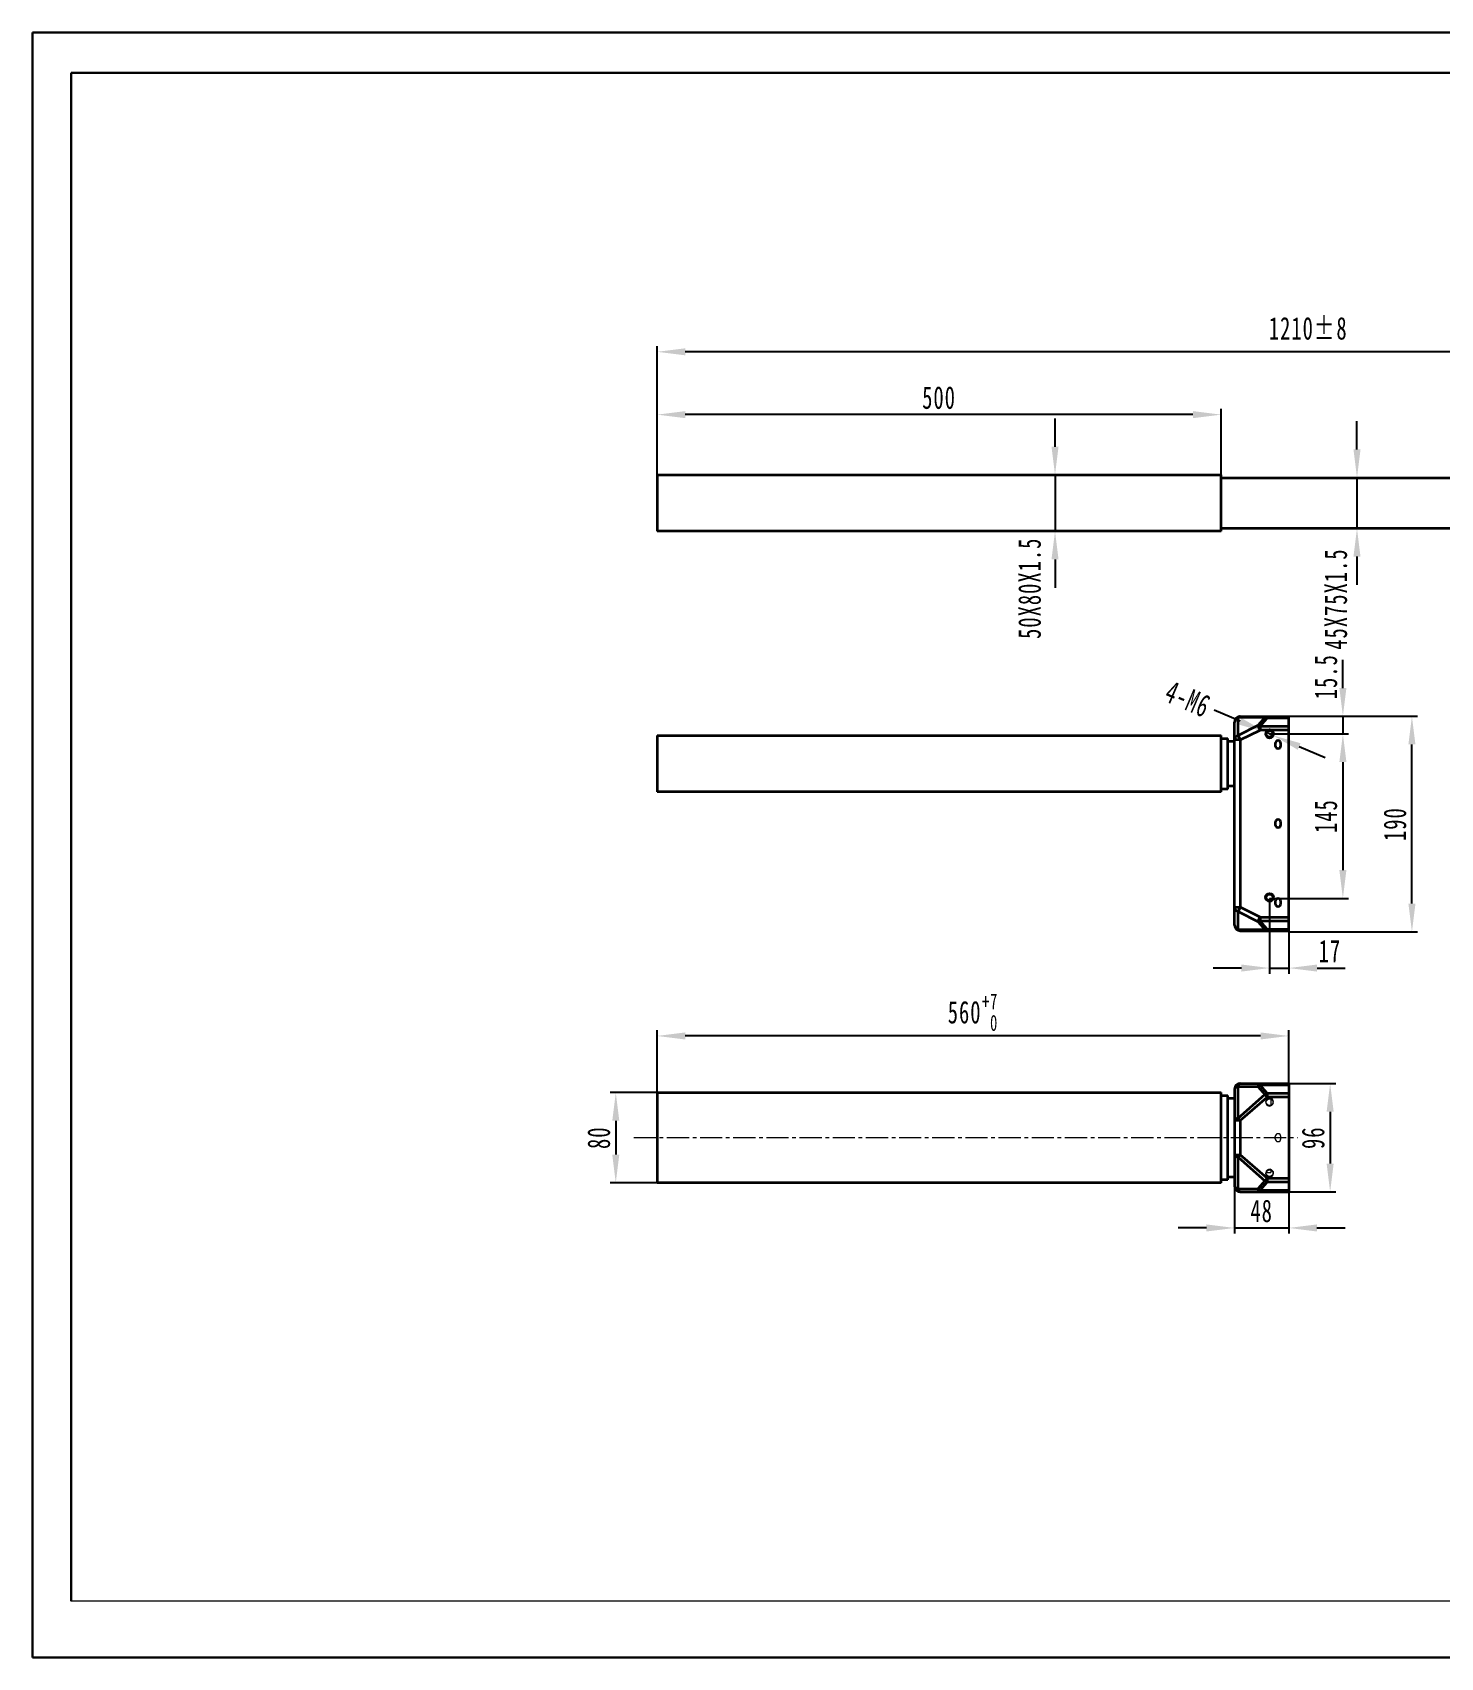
# Model space of a CAD drawing. Header units: millimetres. Extents: x 0 to 2037, y 0 to 1441.
# Drawn here: x 0 to 1248, y 0 to 1441 of the extents above; entities that cross this region are included whole.
import ezdxf

# ---------------------------------------------------------------- set-up
doc = ezdxf.new("R2010")
doc.units = ezdxf.units.MM
doc.header["$LTSCALE"] = 16.334999
doc.linetypes.add('点画线', pattern=[18, 12, -2, 2, -2])
doc.layers.get('0').update_dxf_attribs({"lineweight": 18})
for name, color, linetype, lineweight in [('FORMAT', 7, 'Continuous', 18), ('中心线层', 1, '点画线', 18), ('尺寸线层', 3, 'Continuous', 18), ('粗实线层', 7, 'Continuous', 35)]:
    doc.layers.add(name, color=color, linetype=linetype, lineweight=lineweight)
doc.styles.add('标准', font='', dxfattribs={"width": 0.667})
doc.styles.get('标准').set_extended_font_data('宋体')
doc.dimstyles.new('标准', dxfattribs={"dimtxt": 20, "dimasz": 25, "dimexe": 5, "dimexo": 0, "dimgap": 5, "dimtad": 1, "dimdec": 1, "dimdsep": 46, "dimtxsty": '标准', "dimblk": '_CAXARROW', "dimcen": 0, "dimdle": 50, "dimazin": 2, "dimtfac": 1, "dimtdec": 3, "dimtmove": 2, "dimatfit": 3, "dimfxl": 0, "dimfrac": 2, "dimtolj": 1, "dimarcsym": 0})

# ---------------------------------------------------------------- blocks, each defined once
blk = doc.blocks.new('_CAXARROW_0')
blk.add_hatch(color=0).paths.add_polyline_path([(0, 0), (-1, 0.125), (-1, -0.125)], flags=0)
blk = doc.blocks.new('*X2')
at = {"layer": '尺寸线层', "color": 0, "lineweight": -2}
for p, q in [((1096.7, 818.8), (1166.7, 818.8)), ((1161.7, 793.8), (1161.7, 698)), ((1096.7, 673), (1166.7, 673))]:
    blk.add_line(p, q, dxfattribs=at)
at = {"layer": '尺寸线层', "color": 0, "lineweight": -2, "ltscale": 0.1, "xscale": 25, "yscale": 25, "zscale": 25}
for p, rotation in [((1161.7, 818.8), 90), ((1161.7, 673), 270)]:
    blk.add_blockref('_CAXARROW_0', p, dxfattribs=dict(at, rotation=rotation))
at = {"layer": '尺寸线层', "color": 0, "ltscale": 0.1, "insert": (1146.7, 745.9), "char_height": 20, "width": 54.344, "attachment_point": 5, "rotation": 90, "line_spacing_factor": 1.15057, "style": '标准'}
blk.add_mtext('\\T1.1;145', dxfattribs=at)
blk = doc.blocks.new('_CAXARROW')
blk.add_hatch(color=0).paths.add_polyline_path([(0, 0), (-1, 0.125), (-1, -0.125)], flags=0)
blk = doc.blocks.new('*X4')
at = {"layer": '尺寸线层', "color": 0, "lineweight": -2}
for p, q in [((1161.7, 859.4), (1161.7, 884.4)), ((1113.8, 834.4), (1166.7, 834.4)), ((1161.7, 834.4), (1161.7, 818.8)), ((1096.7, 818.8), (1166.7, 818.8)), ((1161.7, 793.8), (1161.7, 768.8))]:
    blk.add_line(p, q, dxfattribs=at)
at = {"layer": '尺寸线层', "color": 0, "lineweight": -2, "ltscale": 0.1, "xscale": 25, "yscale": 25, "zscale": 25}
for p, rotation in [((1161.7, 834.4), 270), ((1161.7, 818.8), 90)]:
    blk.add_blockref('_CAXARROW_0', p, dxfattribs=dict(at, rotation=rotation))
at = {"layer": '尺寸线层', "color": 0, "ltscale": 0.1, "insert": (1146.7, 869.5), "char_height": 20, "width": 75.33, "attachment_point": 5, "rotation": 90, "line_spacing_factor": 1.15057, "style": '标准'}
blk.add_mtext('\\T1.1;15.5', dxfattribs=at)
blk = doc.blocks.new('*X5')
at = {"layer": '尺寸线层', "color": 0, "lineweight": -2}
for p, q in [((1113.8, 834.4), (1227.9, 834.4)), ((1222.9, 668.3), (1222.9, 809.4)), ((1113.8, 643.3), (1227.9, 643.3))]:
    blk.add_line(p, q, dxfattribs=at)
at = {"layer": '尺寸线层', "color": 0, "lineweight": -2, "ltscale": 0.1, "xscale": 25, "yscale": 25, "zscale": 25}
for p, rotation in [((1222.9, 834.4), 90), ((1222.9, 643.3), 270)]:
    blk.add_blockref('_CAXARROW_0', p, dxfattribs=dict(at, rotation=rotation))
at = {"layer": '尺寸线层', "color": 0, "ltscale": 0.1, "insert": (1207.9, 738.8), "char_height": 20, "width": 54.791, "attachment_point": 5, "rotation": 90, "line_spacing_factor": 1.15057, "style": '标准'}
blk.add_mtext('\\T1.1;190', dxfattribs=at)
blk = doc.blocks.new('*X6')
at = {"layer": '尺寸线层', "color": 0, "lineweight": -2}
for p, q in [((1096.7, 673), (1096.7, 606.2)), ((1113.8, 643.3), (1113.8, 606.2)), ((1071.7, 611.2), (1046.7, 611.2)), ((1096.7, 611.2), (1113.8, 611.2)), ((1138.8, 611.2), (1163.8, 611.2))]:
    blk.add_line(p, q, dxfattribs=at)
at = {"layer": '尺寸线层', "color": 0, "lineweight": -2, "ltscale": 0.1, "xscale": 25, "yscale": 25, "zscale": 25}
blk.add_blockref('_CAXARROW_0', (1096.7, 611.2), dxfattribs=at)
at = {"layer": '尺寸线层', "color": 0, "lineweight": -2, "ltscale": 0.1, "xscale": 25, "yscale": 25, "zscale": 25, "rotation": 180}
blk.add_blockref('_CAXARROW_0', (1113.8, 611.2), dxfattribs=at)
at = {"layer": '尺寸线层', "color": 0, "ltscale": 0.1, "insert": (1150.2, 626.2), "char_height": 20, "width": 33.507, "attachment_point": 5, "line_spacing_factor": 1.15057, "style": '标准'}
blk.add_mtext('\\T1.1;17', dxfattribs=at)
blk = doc.blocks.new('*X7')
at = {"layer": '尺寸线层', "color": 0, "lineweight": -2}
for p, q in [((1113.7, 508.8), (1155.4, 508.8)), ((1150.4, 483.8), (1150.4, 437.8)), ((1113.7, 412.8), (1155.4, 412.8))]:
    blk.add_line(p, q, dxfattribs=at)
at = {"layer": '尺寸线层', "color": 0, "lineweight": -2, "ltscale": 0.1, "xscale": 25, "yscale": 25, "zscale": 25}
for p, rotation in [((1150.4, 508.8), 90), ((1150.4, 412.8), 270)]:
    blk.add_blockref('_CAXARROW_0', p, dxfattribs=dict(at, rotation=rotation))
at = {"layer": '尺寸线层', "color": 0, "lineweight": 15, "ltscale": 0.1, "insert": (1135.4, 460.8), "char_height": 20, "width": 39.553, "attachment_point": 5, "rotation": 90, "line_spacing_factor": 1.15057, "style": '标准'}
blk.add_mtext('\\T1.1;96', dxfattribs=at)
blk = doc.blocks.new('*X8')
at = {"layer": '尺寸线层', "color": 0, "lineweight": -2}
for p, q in [((1065.7, 417.8), (1065.7, 375.8)), ((1113.7, 412.8), (1113.7, 375.8)), ((1040.7, 380.8), (1015.7, 380.8)), ((1065.7, 380.8), (1113.7, 380.8)), ((1138.7, 380.8), (1163.7, 380.8))]:
    blk.add_line(p, q, dxfattribs=at)
at = {"layer": '尺寸线层', "color": 0, "lineweight": -2, "ltscale": 0.1, "xscale": 25, "yscale": 25, "zscale": 25}
blk.add_blockref('_CAXARROW_0', (1065.7, 380.8), dxfattribs=at)
at = {"layer": '尺寸线层', "color": 0, "lineweight": -2, "ltscale": 0.1, "xscale": 25, "yscale": 25, "zscale": 25, "rotation": 180}
blk.add_blockref('_CAXARROW_0', (1113.7, 380.8), dxfattribs=at)
at = {"layer": '尺寸线层', "color": 0, "ltscale": 0.1, "insert": (1089.7, 395.8), "char_height": 20, "width": 36.488, "attachment_point": 5, "line_spacing_factor": 1.15057, "style": '标准'}
blk.add_mtext('\\T1.1;48', dxfattribs=at)
blk = doc.blocks.new('*X10')
at = {"layer": '尺寸线层', "color": 0, "lineweight": 15, "ltscale": 0.1, "char_height": 20, "attachment_point": 1, "line_spacing_factor": 1.15057, "style": '标准'}
for s, insert, width in [('\\T1.1;560', (811.4, 582.1), 178.296), ('\\T1.1;{\\H0.71x;\\C2;+7}', (841.8, 588.7), 56.85), ('\\T1.1;{\\H0.71x;\\C2; 0}', (841.8, 569.7), 56.85)]:
    blk.add_mtext(s, dxfattribs=dict(at, insert=insert, width=width))
blk = doc.blocks.new('*X9')
at = {"layer": '尺寸线层', "color": 0, "lineweight": -2}
for p, q in [((553.7, 500.8), (553.7, 556)), ((1088.7, 551), (578.7, 551)), ((1113.7, 508.8), (1113.7, 556))]:
    blk.add_line(p, q, dxfattribs=at)
at = {"layer": '尺寸线层', "color": 0, "lineweight": 15, "ltscale": 0.1}
blk.add_blockref('*X10', (0, 0), dxfattribs=at)
at = {"layer": '尺寸线层', "color": 0, "lineweight": -2, "ltscale": 0.1, "xscale": 25, "yscale": 25, "zscale": 25, "rotation": 180}
blk.add_blockref('_CAXARROW_0', (553.7, 551), dxfattribs=at)
at = {"layer": '尺寸线层', "color": 0, "lineweight": -2, "ltscale": 0.1, "xscale": 25, "yscale": 25, "zscale": 25}
blk.add_blockref('_CAXARROW_0', (1113.7, 551), dxfattribs=at)
blk = doc.blocks.new('*X12')
at = {"layer": '尺寸线层', "color": 0, "lineweight": -2, "ltscale": 0.1}
for p, q in [((906.5, 1073.4), (906.5, 1098.4)), ((934.6, 1048.4), (901.5, 1048.4)), ((906.5, 1048.4), (906.5, 998.4)), ((923.9, 998.4), (901.5, 998.4)), ((906.5, 973.4), (906.5, 948.4))]:
    blk.add_line(p, q, dxfattribs=at)
at = {"layer": '尺寸线层', "color": 0, "lineweight": -2, "ltscale": 0.1, "xscale": 25, "yscale": 25, "zscale": 25}
for p, rotation in [((906.5, 1048.4), 270), ((906.5, 998.4), 90)]:
    blk.add_blockref('_CAXARROW_0', p, dxfattribs=dict(at, rotation=rotation))
at = {"layer": '尺寸线层', "color": 0, "ltscale": 0.1, "insert": (884, 947.9), "char_height": 20, "width": 182.348, "attachment_point": 5, "rotation": 90, "line_spacing_factor": 1.15057, "style": '标准'}
blk.add_mtext('\\T1.1;50X80X1.5', dxfattribs=at)
blk = doc.blocks.new('*X13')
at = {"layer": '尺寸线层', "color": 0, "lineweight": -2, "ltscale": 0.1}
for p, q in [((1174.2, 1070.9), (1174.2, 1095.9)), ((1174.2, 1045.9), (1179.2, 1045.9)), ((1174.2, 1045.9), (1174.2, 1000.9)), ((1168.4, 1000.9), (1179.2, 1000.9)), ((1174.2, 975.9), (1174.2, 950.9))]:
    blk.add_line(p, q, dxfattribs=at)
at = {"layer": '尺寸线层', "color": 0, "lineweight": -2, "ltscale": 0.1, "xscale": 25, "yscale": 25, "zscale": 25}
for p, rotation in [((1174.2, 1045.9), 270), ((1174.2, 1000.9), 90)]:
    blk.add_blockref('_CAXARROW_0', p, dxfattribs=dict(at, rotation=rotation))
at = {"layer": '尺寸线层', "color": 0, "ltscale": 0.1, "insert": (1155.5, 938.3), "char_height": 20, "width": 183.242, "attachment_point": 5, "rotation": 90, "line_spacing_factor": 1.15057, "style": '标准'}
blk.add_mtext('\\T1.1;45X75X1.5', dxfattribs=at)
blk = doc.blocks.new('*X15')
at = {"layer": '尺寸线层', "color": 0, "lineweight": -2, "ltscale": 0.1}
for p, q in [((553.7, 500.8), (512.1, 500.8)), ((517.1, 475.8), (517.1, 445.8)), ((553.7, 420.8), (512.1, 420.8))]:
    blk.add_line(p, q, dxfattribs=at)
at = {"layer": '尺寸线层', "color": 0, "lineweight": -2, "ltscale": 0.1, "xscale": 25, "yscale": 25, "zscale": 25}
for p, rotation in [((517.1, 500.8), 90), ((517.1, 420.8), 270)]:
    blk.add_blockref('_CAXARROW_0', p, dxfattribs=dict(at, rotation=rotation))
at = {"layer": '尺寸线层', "color": 0, "ltscale": 0.1, "insert": (502.1, 460.8), "char_height": 20, "width": 39.553, "attachment_point": 5, "rotation": 90, "line_spacing_factor": 1.15057, "style": '标准'}
blk.add_mtext('\\T1.1;80', dxfattribs=at)
blk = doc.blocks.new('*X16')
at = {"layer": '尺寸线层', "color": 0, "lineweight": -2, "ltscale": 0.1}
for p, q in [((553.7, 1048.4), (553.7, 1162.5)), ((1668.7, 1157.5), (578.7, 1157.5)), ((1693.7, 1065.4), (1693.7, 1162.5))]:
    blk.add_line(p, q, dxfattribs=at)
at = {"layer": '尺寸线层', "color": 0, "lineweight": -2, "ltscale": 0.1, "xscale": 25, "yscale": 25, "zscale": 25, "rotation": 180}
blk.add_blockref('_CAXARROW_0', (553.7, 1157.5), dxfattribs=at)
at = {"layer": '尺寸线层', "color": 0, "lineweight": -2, "ltscale": 0.1, "xscale": 25, "yscale": 25, "zscale": 25}
blk.add_blockref('_CAXARROW_0', (1693.7, 1157.5), dxfattribs=at)
at = {"layer": '尺寸线层', "color": 0, "ltscale": 0.1, "insert": (1131, 1178.2), "char_height": 20, "width": 136.53, "attachment_point": 5, "line_spacing_factor": 1.15057, "style": '标准'}
blk.add_mtext('\\T1.1;1210%%P8', dxfattribs=at)
blk = doc.blocks.new('*X17')
at = {"layer": '尺寸线层', "color": 0, "lineweight": -2}
for p, q in [((1070.5, 830), (1047.5, 839.7)), ((1099.9, 817.4), (1093.5, 820.2)), ((1122.9, 807.6), (1145.9, 797.9))]:
    blk.add_line(p, q, dxfattribs=at)
at = {"layer": '尺寸线层', "color": 0, "lineweight": -2, "ltscale": 0.1, "xscale": 25, "yscale": 25, "zscale": 25}
for p, rotation in [((1093.5, 820.2), 336.9544261387204), ((1099.9, 817.4), 156.9544261387204)]:
    blk.add_blockref('_CAXARROW_0', p, dxfattribs=dict(at, rotation=rotation))
at = {"layer": '尺寸线层', "color": 0, "ltscale": 0.1, "insert": (1024.4, 849.6), "char_height": 20, "width": 87.956, "attachment_point": 5, "rotation": 336.9544, "line_spacing_factor": 1.15057, "style": '标准'}
blk.add_mtext('\\T1.1;4-M6', dxfattribs=at)
blk = doc.blocks.new('*X20')
at = {"layer": '尺寸线层', "color": 0, "lineweight": -2, "ltscale": 0.1}
for p, q in [((553.7, 1048.4), (553.7, 1106.8)), ((1028.7, 1101.8), (578.7, 1101.8)), ((1053.7, 1048.4), (1053.7, 1106.8))]:
    blk.add_line(p, q, dxfattribs=at)
at = {"layer": '尺寸线层', "color": 0, "lineweight": -2, "ltscale": 0.1, "xscale": 25, "yscale": 25, "zscale": 25, "rotation": 180}
blk.add_blockref('_CAXARROW_0', (553.7, 1101.8), dxfattribs=at)
at = {"layer": '尺寸线层', "color": 0, "lineweight": -2, "ltscale": 0.1, "xscale": 25, "yscale": 25, "zscale": 25}
blk.add_blockref('_CAXARROW_0', (1053.7, 1101.8), dxfattribs=at)
at = {"layer": '尺寸线层', "color": 0, "ltscale": 0.1, "insert": (803.7, 1116.8), "char_height": 20, "width": 56.878, "attachment_point": 5, "line_spacing_factor": 1.15057, "style": '标准'}
blk.add_mtext('\\T1.1;500', dxfattribs=at)

msp = doc.modelspace()

# ---------------------------------------------------------------- linework, layer by layer
at = {"lineweight": 30}
for p, q in [((0, 1440.57), (0, 0)), ((0, 0), (2037.38, 0))]:
    msp.add_line(p, q, dxfattribs=at)
msp.add_line((2003.08, 49.82), (34.3, 49.82))
at = {"layer": 'FORMAT', "linetype": 'Continuous', "lineweight": 30}
for p, q in [((2037.38, 1440.57), (0, 1440.57)), ((2003.08, 1404.77), (34.3, 1404.77)), ((34.3, 49.82), (34.3, 1404.77))]:
    msp.add_line(p, q, dxfattribs=at)
at = {"layer": '中心线层', "ltscale": 0.1}
msp.add_line((533.04, 460.84), (1121.55, 460.84), dxfattribs=at)
at = {"layer": '粗实线层', "color": 7, "linetype": 'Continuous'}
for p, q in [((553.72, 1048.41), (553.72, 998.41)), ((553.72, 1048.41), (1053.72, 1048.41)), ((1053.72, 998.41), (1053.72, 1048.41)), ((1053.72, 1045.91), (1349.72, 1045.91)), ((1053.72, 998.41), (553.72, 998.41)), ((1349.72, 1000.91), (1053.72, 1000.91)), ((1065.72, 649.3), (1065.72, 829.3)), ((1092.49, 833.28), (1068.73, 833.28)), ((1068.73, 817.36), (1068.73, 833.28)), ((1086.43, 826.21), (1068.73, 817.36)), ((1070.72, 834.3), (1113.72, 834.3)), ((1070.72, 813.38), (1088.42, 822.23)), ((1092.49, 833.28), (1086.43, 826.21)), ((1088.42, 822.23), (1086.43, 826.21)), ((1088.42, 825.77), (1094.48, 832.84)), ((1088.42, 825.77), (1113.72, 825.77)), ((1088.42, 825.77), (1088.42, 822.23)), ((1096.02, 822.23), (1088.42, 822.23)), ((1094.48, 834.3), (1094.48, 832.84)), ((1113.72, 832.84), (1094.48, 832.84)), ((1096.12, 821.74), (1096.02, 822.23)), ((1096.72, 822.31), (1096.72, 821.8)), ((1097.42, 822.23), (1097.32, 821.74)), ((1113.72, 822.23), (1097.42, 822.23)), ((1113.72, 644.3), (1113.72, 834.3)), ((553.72, 817.3), (553.72, 767.3)), ((553.72, 817.3), (1053.72, 817.3)), ((1053.72, 767.3), (1053.72, 817.3)), ((1053.72, 814.8), (1059.72, 814.8)), ((1059.72, 769.8), (1059.72, 814.8)), ((1059.72, 812.3), (1065.72, 812.3)), ((1070.72, 813.38), (1065.72, 813.38)), ((1068.73, 817.36), (1070.72, 813.38)), ((1070.72, 813.38), (1070.72, 665.22)), ((1101.72, 810.3), (1101.72, 808.3)), ((1106.72, 808.3), (1106.72, 810.3)), ((1053.72, 767.3), (553.72, 767.3)), ((1059.72, 769.8), (1053.72, 769.8)), ((1065.72, 772.3), (1059.72, 772.3)), ((1101.72, 740.3), (1101.72, 738.3)), ((1106.72, 738.3), (1106.72, 740.3)), ((1065.72, 665.22), (1070.72, 665.22)), ((1070.72, 665.22), (1068.73, 661.24)), ((1088.42, 656.37), (1070.72, 665.22)), ((1101.72, 670.3), (1101.72, 668.3)), ((1106.72, 668.3), (1106.72, 670.3)), ((1068.73, 661.24), (1086.43, 652.39)), ((1068.73, 645.32), (1068.73, 661.24)), ((1086.43, 652.39), (1088.42, 656.37)), ((1086.43, 652.39), (1092.49, 645.32)), ((1088.42, 656.37), (1113.72, 656.37)), ((1088.42, 656.37), (1088.42, 652.84)), ((1113.72, 652.84), (1088.42, 652.84)), ((1094.48, 645.77), (1088.42, 652.84)), ((1068.73, 645.32), (1092.49, 645.32)), ((1070.72, 644.3), (1113.72, 644.3)), ((1094.48, 645.77), (1113.72, 645.77)), ((1094.48, 645.77), (1094.48, 644.3)), ((1068.73, 506.12), (1086.43, 506.12)), ((1068.73, 478.26), (1068.73, 506.12)), ((1070.72, 508.84), (1113.72, 508.84)), ((1086.43, 506.12), (1092.49, 499.05)), ((1088.42, 508.84), (1088.42, 507.38)), ((1113.72, 507.38), (1088.42, 507.38)), ((1094.48, 500.31), (1088.42, 507.38)), ((1113.72, 508.84), (1113.72, 412.84)), ((553.72, 500.84), (553.72, 420.84)), ((553.72, 500.84), (1053.72, 500.84)), ((1053.72, 420.84), (1053.72, 500.84)), ((1053.72, 498.34), (1059.72, 498.34)), ((1059.72, 423.34), (1059.72, 498.34)), ((1059.72, 495.84), (1065.72, 495.84)), ((1065.72, 503.84), (1065.72, 417.84)), ((1068.73, 478.26), (1092.49, 499.05)), ((1070.72, 475.98), (1094.48, 496.77)), ((1094.48, 496.77), (1092.49, 499.05)), ((1094.48, 500.31), (1113.72, 500.31)), ((1094.48, 500.31), (1094.48, 496.77)), ((1113.72, 496.77), (1094.48, 496.77)), ((1070.72, 475.98), (1065.72, 475.98)), ((1068.73, 478.26), (1070.72, 475.98)), ((1070.72, 475.98), (1070.72, 445.7)), ((1065.72, 445.7), (1070.72, 445.7)), ((1070.72, 445.7), (1068.73, 443.43)), ((1068.73, 443.43), (1092.49, 422.64)), ((1068.73, 415.57), (1068.73, 443.43)), ((1094.48, 424.91), (1070.72, 445.7)), ((1053.72, 420.84), (553.72, 420.84)), ((1059.72, 423.34), (1053.72, 423.34)), ((1065.72, 425.84), (1059.72, 425.84)), ((1092.49, 422.64), (1086.43, 415.57)), ((1088.42, 414.31), (1094.48, 421.38)), ((1092.49, 422.64), (1094.48, 424.91)), ((1094.48, 424.91), (1113.72, 424.91)), ((1094.48, 424.91), (1094.48, 421.38)), ((1113.72, 421.38), (1094.48, 421.38)), ((1068.73, 415.57), (1086.43, 415.57)), ((1070.72, 412.84), (1113.72, 412.84)), ((1088.42, 414.31), (1113.72, 414.31)), ((1088.42, 414.31), (1088.42, 412.84))]:
    msp.add_line(p, q, dxfattribs=at)
at = {"layer": '粗实线层', "color": 7, "linetype": 'Continuous', "lineweight": 15}
for p, q in [((1113.72, 508.84), (1097.42, 508.84)), ((1113.72, 508.84), (1113.72, 412.84)), ((1097.72, 495.15), (1097.72, 489.59)), ((1095.54, 489.59), (1097.72, 489.59)), ((1101.72, 459.84), (1101.72, 461.84)), ((1106.72, 459.84), (1106.72, 461.84)), ((1093.77, 429.82), (1097.72, 429.82)), ((1097.72, 432.15), (1097.72, 429.82))]:
    msp.add_line(p, q, dxfattribs=at)
at = {"layer": '粗实线层', "color": 7, "linetype": 'Continuous'}
for centre, radius in [((1096.72, 818.8), 3), ((1096.72, 673.8), 3.5), ((1096.72, 673.8), 3)]:
    msp.add_circle(centre, radius, dxfattribs=at)
at = {"layer": '粗实线层', "color": 7, "linetype": 'Continuous', "lineweight": 15}
for centre in [(1096.72, 492.34), (1096.72, 429.34)]:
    msp.add_circle(centre, 3, dxfattribs=at)
at = {"layer": '粗实线层', "color": 7, "linetype": 'Continuous'}
for centre, radius, start, end in [((1070.72, 829.3), 5, 90, 180), ((1096.72, 818.8), 3.5, 101.56592, 78.43414), ((1096.72, 819.13), 3.17, 90.03547, 102.80606), ((1096.72, 819.13), 3.17, 77.19385, 89.9646), ((1104.22, 810.3), 2.5, 0, 180), ((1104.22, 808.3), 2.5, 180, 360), ((1104.22, 740.3), 2.5, 0, 180), ((1104.22, 738.3), 2.5, 180, 360), ((1104.22, 670.3), 2.5, 360, 180), ((1104.22, 668.3), 2.5, 180, 360), ((1070.72, 649.3), 5, 180, 270), ((1070.72, 503.84), 5, 90, 180), ((1070.72, 417.84), 5, 180, 270)]:
    msp.add_arc(centre, radius, start, end, dxfattribs=at)
at = {"layer": '粗实线层', "linetype": 'Continuous', "lineweight": 15}
msp.add_arc((1096.72, 818.8), 3.02, 270, 78.43415, dxfattribs=at)
at = {"layer": '粗实线层', "color": 7, "linetype": 'Continuous', "lineweight": 15}
for centre, radius, start, end in [((1096.72, 492.34), 3.5, 0.06806, 350.85136), ((1104.22, 461.84), 2.5, 0, 180), ((1104.22, 459.84), 2.5, 180, 360), ((1096.72, 429.34), 3.5, 180.06806, 170.85137)]:
    msp.add_arc(centre, radius, start, end, dxfattribs=at)
at = {"layer": '粗实线层', "color": 7, "linetype": 'Continuous'}
for points, knots in [([(1068.73, 833.28), (1068.29, 833.12), (1067.47, 832.68), (1066.5, 831.74), (1065.86, 830.58), (1065.72, 829.72), (1065.72, 829.3)], [0, 0, 0, 0, 1.3999697, 2.7468962, 4.042472, 5.3063787, 5.3063787, 5.3063787, 5.3063787]), ([(1070.72, 834.3), (1070.54, 834.3), (1070.18, 834.26), (1069.45, 833.98), (1068.99, 833.59), (1068.73, 833.28)], [0, 0, 0, 0, 0.5378835, 1.0936302, 2.3046637, 2.3046637, 2.3046637, 2.3046637]), ([(1086.43, 826.21), (1086.58, 826.21), (1087.27, 826.17), (1087.94, 825.97), (1088.42, 825.77)], [0, 0, 0, 0, 0.4733686, 2.0532689, 2.0532689, 2.0532689, 2.0532689]), ([(1092.49, 833.28), (1092.75, 833.59), (1093.22, 833.98), (1093.94, 834.26), (1094.3, 834.3), (1094.48, 834.3)], [0, 0, 0, 0, 1.2108745, 1.7665993, 2.3046653, 2.3046653, 2.3046653, 2.3046653]), ([(1094.48, 832.84), (1094.31, 832.91), (1093.67, 833.15), (1092.99, 833.29), (1092.49, 833.28)], [0, 0, 0, 0, 0.5535477, 2.0530527, 2.0530527, 2.0530527, 2.0530527]), ([(1065.72, 813.38), (1065.72, 813.8), (1065.86, 814.66), (1066.5, 815.82), (1067.47, 816.76), (1068.29, 817.2), (1068.73, 817.36)], [0, 0, 0, 0, 1.2638238, 2.5592583, 3.9061306, 5.3063818, 5.3063818, 5.3063818, 5.3063818]), ([(1068.73, 661.24), (1068.29, 661.4), (1067.47, 661.84), (1066.5, 662.79), (1065.86, 663.95), (1065.72, 664.8), (1065.72, 665.22)], [0, 0, 0, 0, 1.4002512, 2.7471235, 4.042558, 5.3063818, 5.3063818, 5.3063818, 5.3063818]), ([(1065.72, 649.3), (1065.72, 648.88), (1065.86, 648.02), (1066.5, 646.87), (1067.47, 645.92), (1068.29, 645.48), (1068.73, 645.32)], [0, 0, 0, 0, 1.2639066, 2.5594823, 3.9064089, 5.3063787, 5.3063787, 5.3063787, 5.3063787]), ([(1088.42, 652.84), (1088.25, 652.76), (1087.61, 652.52), (1086.93, 652.39), (1086.43, 652.39)], [0, 0, 0, 0, 0.5535472, 2.0530529, 2.0530529, 2.0530529, 2.0530529]), ([(1068.73, 645.32), (1068.99, 645.02), (1069.45, 644.62), (1070.18, 644.35), (1070.54, 644.3), (1070.72, 644.3)], [0, 0, 0, 0, 1.2110335, 1.7667802, 2.3046637, 2.3046637, 2.3046637, 2.3046637]), ([(1092.49, 645.32), (1092.65, 645.32), (1093.33, 645.36), (1094, 645.56), (1094.48, 645.77)], [0, 0, 0, 0, 0.4733681, 2.0532691, 2.0532691, 2.0532691, 2.0532691]), ([(1094.48, 644.3), (1094.3, 644.3), (1093.94, 644.35), (1093.22, 644.62), (1092.75, 645.02), (1092.49, 645.32)], [0, 0, 0, 0, 0.538066, 1.0937908, 2.3046653, 2.3046653, 2.3046653, 2.3046653]), ([(1068.73, 506.12), (1068.31, 506.03), (1067.54, 505.8), (1066.69, 505.35), (1066.19, 504.91), (1065.92, 504.57), (1065.76, 504.21), (1065.72, 503.96), (1065.72, 503.84)], [0, 0, 0, 0, 1.2884105, 2.3898889, 2.8631203, 3.2872717, 3.6726682, 4.0357239, 4.0357239, 4.0357239, 4.0357239]), ([(1070.72, 508.84), (1070.62, 508.84), (1070.4, 508.81), (1070.09, 508.66), (1069.8, 508.42), (1069.42, 507.97), (1069.02, 507.19), (1068.81, 506.5), (1068.73, 506.12)], [0, 0, 0, 0, 0.3099509, 0.6419811, 1.0122441, 1.4306156, 2.4201299, 3.5973215, 3.5973215, 3.5973215, 3.5973215]), ([(1086.43, 506.12), (1086.51, 506.5), (1086.72, 507.19), (1087.12, 507.97), (1087.5, 508.42), (1087.79, 508.66), (1088.1, 508.81), (1088.32, 508.84), (1088.42, 508.84)], [0, 0, 0, 0, 1.1771917, 2.1667059, 2.5850774, 2.9553404, 3.2873707, 3.5973215, 3.5973215, 3.5973215, 3.5973215]), ([(1088.42, 507.38), (1088.24, 507.3), (1087.53, 506.96), (1086.88, 506.51), (1086.43, 506.12)], [0, 0, 0, 0, 0.5733023, 2.3644608, 2.3644608, 2.3644608, 2.3644608]), ([(1092.49, 499.05), (1092.64, 499.18), (1093.25, 499.67), (1093.94, 500.08), (1094.48, 500.31)], [0, 0, 0, 0, 0.6052489, 2.3644158, 2.3644158, 2.3644158, 2.3644158]), ([(1065.72, 475.98), (1065.72, 476.1), (1065.76, 476.35), (1065.92, 476.71), (1066.19, 477.05), (1066.69, 477.49), (1067.54, 477.94), (1068.31, 478.17), (1068.73, 478.26)], [0, 0, 0, 0, 0.3630639, 0.748504, 1.1727187, 1.6460046, 2.7475604, 4.0357212, 4.0357212, 4.0357212, 4.0357212]), ([(1068.73, 443.43), (1068.31, 443.52), (1067.54, 443.75), (1066.69, 444.2), (1066.19, 444.64), (1065.92, 444.97), (1065.76, 445.33), (1065.72, 445.58), (1065.72, 445.7)], [0, 0, 0, 0, 1.2881607, 2.3897165, 2.8630024, 3.2872172, 3.6726574, 4.0357212, 4.0357212, 4.0357212, 4.0357212]), ([(1065.72, 417.84), (1065.72, 417.72), (1065.76, 417.47), (1065.92, 417.11), (1066.19, 416.77), (1066.69, 416.34), (1067.54, 415.88), (1068.31, 415.66), (1068.73, 415.57)], [0, 0, 0, 0, 0.3630557, 0.7484522, 1.1726035, 1.6458349, 2.7473134, 4.0357239, 4.0357239, 4.0357239, 4.0357239]), ([(1094.48, 421.38), (1094.3, 421.45), (1093.59, 421.79), (1092.94, 422.25), (1092.49, 422.64)], [0, 0, 0, 0, 0.5733029, 2.3644608, 2.3644608, 2.3644608, 2.3644608]), ([(1068.73, 415.57), (1068.81, 415.19), (1069.02, 414.49), (1069.42, 413.72), (1069.8, 413.26), (1070.09, 413.03), (1070.4, 412.88), (1070.62, 412.84), (1070.72, 412.84)], [0, 0, 0, 0, 1.1771917, 2.1667059, 2.5850774, 2.9553404, 3.2873707, 3.5973215, 3.5973215, 3.5973215, 3.5973215]), ([(1086.43, 415.57), (1086.58, 415.44), (1087.19, 414.94), (1087.88, 414.54), (1088.42, 414.31)], [0, 0, 0, 0, 0.6052495, 2.3644158, 2.3644158, 2.3644158, 2.3644158]), ([(1088.42, 412.84), (1088.32, 412.84), (1088.1, 412.88), (1087.79, 413.03), (1087.5, 413.26), (1087.12, 413.72), (1086.72, 414.49), (1086.51, 415.19), (1086.43, 415.57)], [0, 0, 0, 0, 0.3099509, 0.6419811, 1.0122441, 1.4306156, 2.4201299, 3.5973215, 3.5973215, 3.5973215, 3.5973215])]:
    msp.add_open_spline(points, degree=3, knots=knots, dxfattribs=at)

# ---------------------------------------------------------------- dimensions: what is measured, and where the dimension line sits
at = {"layer": '尺寸线层', "ltscale": 0.1}
dim = msp.add_linear_dim(base=(553.72, 1157.48), p1=(1693.72, 1065.41), p2=(553.72, 1048.41), text='1210%%P8', dimstyle='标准', override={"dimsah": 1, "dimtfill": 1, "dimtzin": 0}, dxfattribs=at)
dim.commit()
dim.dimension.update_dxf_attribs({"geometry": '*X16', "text_midpoint": (1130.95, 1178.17), "dimtype": 160})
dim = msp.add_linear_dim(base=(553.72, 1101.79), p1=(1053.72, 1048.41), p2=(553.72, 1048.41), dimstyle='标准', override={"dimsah": 1, "dimtfill": 1, "dimtzin": 0}, dxfattribs=at)
dim.commit()
dim.dimension.update_dxf_attribs({"geometry": '*X20', "text_midpoint": (803.72, 1116.79), "dimtype": 160})
for base, p1, p2, text, picture, middle in [((906.53, 998.41), (934.55, 1048.41), (923.92, 998.41), '<>X80X1.5', '*X12', (884.03, 947.91)), ((1174.17, 1000.91), (1174.17, 1045.91), (1168.38, 1000.91), '<>X75X1.5', '*X13', (1155.49, 938.29))]:
    dim = msp.add_linear_dim(base=base, p1=p1, p2=p2, angle=270, text=text, dimstyle='标准', override={"dimsah": 1, "dimtfill": 1, "dimfrac": 0, "dimtzin": 0}, dxfattribs=at)
    dim.commit()
    dim.dimension.update_dxf_attribs({"geometry": picture, "text_midpoint": middle, "dimtype": 160})
at = {"layer": '尺寸线层'}
for base, p1, p2, angle, text, picture, middle in [((1161.67, 818.8), (1113.82, 834.39), (1096.72, 818.8), 270, '15.5', '*X4', (1146.67, 869.48)), ((1222.86, 834.39), (1113.82, 643.3), (1113.82, 834.39), 90, '190', '*X5', (1207.86, 738.84)), ((1161.67, 672.97), (1096.72, 818.8), (1096.72, 672.97), 270, '145', '*X2', (1146.67, 745.88)), ((1113.82, 611.2), (1096.72, 672.97), (1113.82, 643.3), 0, '17', '*X6', (1150.25, 626.2))]:
    dim = msp.add_linear_dim(base=base, p1=p1, p2=p2, angle=angle, text=text, dimstyle='标准', override={"dimsah": 1, "dimtfill": 1, "dimtzin": 0}, dxfattribs=at)
    dim.commit()
    dim.dimension.update_dxf_attribs({"geometry": picture, "text_midpoint": middle, "dimtype": 160})
dim = msp.add_diameter_dim_2p(p1=(1099.94, 817.43), p2=(1093.5, 820.17), text='4-M6', dimstyle='标准', override={"dimpost": '%%C<>', "dimsah": 1, "dimtfill": 1, "dimfrac": 0, "dimtzin": 0}, dxfattribs=at)
dim.commit()
dim.dimension.update_dxf_attribs({"geometry": '*X17', "text_midpoint": (1024.36, 849.58), "dimtype": 163})
at = {"layer": '尺寸线层', "lineweight": 15}
dim = msp.add_linear_dim(base=(553.72, 551.02), p1=(1113.74, 508.84), p2=(553.72, 500.84), text='\\A1;<>{\\C2;{\\H0.71x;\\S+7^  0;}}', dimstyle='标准', override={"dimsah": 1, "dimtdec": 0, "dimtfill": 1, "dimfrac": 0, "dimtzin": 0}, dxfattribs=at)
dim.commit()
dim.dimension.update_dxf_attribs({"geometry": '*X9', "text_midpoint": (833.73, 572.11), "dimtype": 160})
dim = msp.add_linear_dim(base=(1150.42, 412.84), p1=(1113.72, 508.84), p2=(1113.72, 412.84), angle=270, dimstyle='标准', override={"dimsah": 1, "dimtfill": 1, "dimtzin": 0}, dxfattribs=at)
dim.commit()
dim.dimension.update_dxf_attribs({"geometry": '*X7', "text_midpoint": (1135.42, 460.84), "dimtype": 160})
at = {"layer": '尺寸线层', "ltscale": 0.1}
dim = msp.add_linear_dim(base=(517.06, 420.84), p1=(553.72, 500.84), p2=(553.72, 420.84), angle=270, dimstyle='标准', override={"dimsah": 1, "dimtfill": 1, "dimtzin": 0}, dxfattribs=at)
dim.commit()
dim.dimension.update_dxf_attribs({"geometry": '*X15', "text_midpoint": (502.06, 460.84), "dimtype": 160})
at = {"layer": '尺寸线层'}
dim = msp.add_linear_dim(base=(1113.72, 380.84), p1=(1065.72, 417.84), p2=(1113.72, 412.84), dimstyle='标准', override={"dimsah": 1, "dimtfill": 1, "dimtzin": 0}, dxfattribs=at)
dim.commit()
dim.dimension.update_dxf_attribs({"geometry": '*X8', "text_midpoint": (1089.72, 395.84), "dimtype": 160})

doc.saveas('drawing.dxf')
